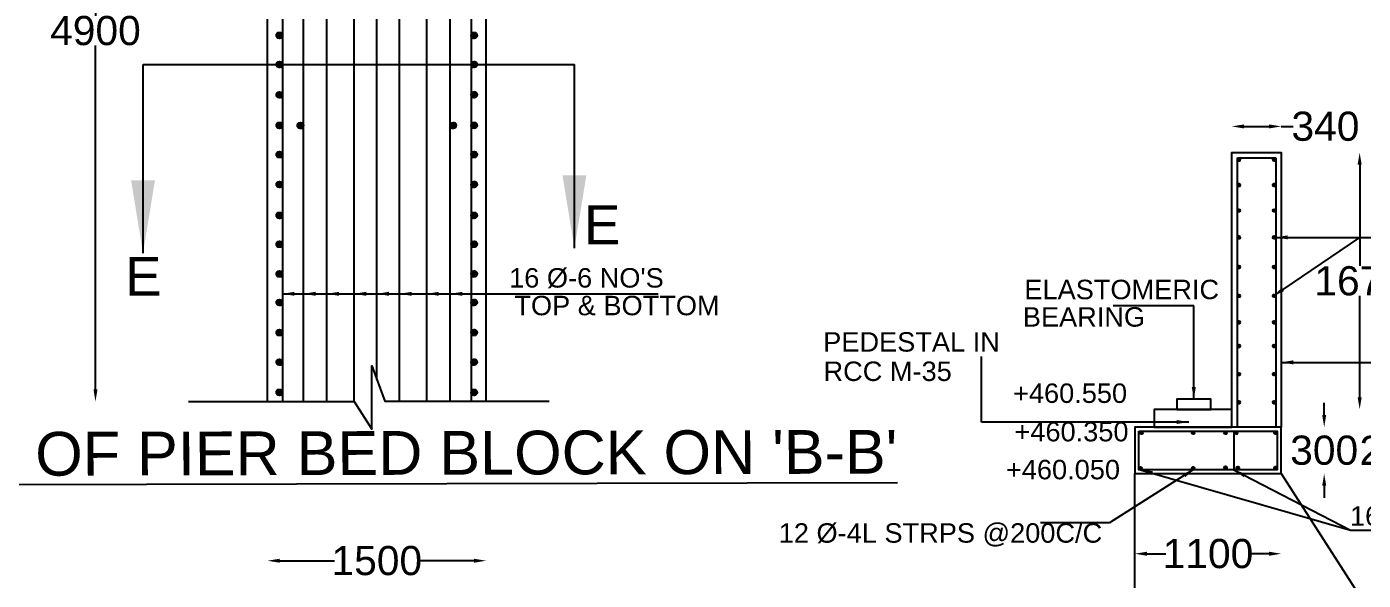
# Model space of a CAD drawing. Header units: inches. Extents: x 528254 to 544982, y -169119 to -158181.
# Drawn here: x 534061 to 536810, y -161015 to -159877 of the extents above; entities that cross this region are included whole.
import ezdxf

# ---------------------------------------------------------------- set-up
doc = ezdxf.new("R2010")
doc.units = ezdxf.units.IN
doc.header["$MEASUREMENT"] = 0
for name, color, linetype in [('DIMENSION', 7, 'Continuous'), ('DRAWING', 7, 'Continuous'), ('TEXT', 7, 'Continuous')]:
    doc.layers.add(name, color=color, linetype=linetype)
doc.styles.get("Standard").update_dxf_attribs({"font": 'arial.ttf', "height": 60})
doc.dimstyles.new('ST100', dxfattribs={"dimtxt": 100, "dimasz": 25, "dimexe": 0, "dimexo": 300, "dimgap": 0.09, "dimtad": 0, "dimtih": 1, "dimtoh": 1, "dimdec": 0, "dimzin": 0, "dimdsep": 46, "dimtxsty": 'Standard', "dimcen": 0, "dimse1": 1, "dimse2": 1, "dimadec": 0, "dimazin": 0, "dimtfac": 1, "dimtdec": 0, "dimtofl": 0, "dimtmove": 0, "dimatfit": 3, "dimfxl": 2000, "dimtolj": 1, "dimtzin": 0, "dimarcsym": 0})

# ---------------------------------------------------------------- blocks, each defined once
blk = doc.blocks.new('*D91')
at = {"layer": 'Defpoints', "color": 0, "ltscale": 0.4, "transparency": 16777216}
for p in [(534556.2, -160445.3), (535005.8, -160445.3), (535005.8, -160975.2)]:
    blk.add_point(p, dxfattribs=at)
at = {"layer": 'DIMENSION', "color": 0, "lineweight": -2, "ltscale": 0.4, "transparency": 16777216}
for p, q in [((534581.2, -160975.2), (534694.2, -160975.2)), ((534980.8, -160975.2), (534867.8, -160975.2))]:
    blk.add_line(p, q, dxfattribs=at)
at = {"layer": 'DIMENSION', "color": 0, "ltscale": 0.4, "transparency": 16777216}
for points in [[(534581.2, -160971), (534581.2, -160979.3), (534556.2, -160975.2)], [(534980.8, -160971), (534980.8, -160979.3), (535005.8, -160975.2)]]:
    blk.add_solid(points, dxfattribs=at)
at = {"layer": 'DIMENSION', "color": 0, "ltscale": 0.4, "transparency": 16777216, "insert": (534781, -160975.2), "char_height": 60, "attachment_point": 5}
blk.add_mtext('\\A1;1500', dxfattribs=at)
blk = doc.blocks.new('*D96')
at = {"layer": 'Defpoints', "color": 0, "ltscale": 0.4, "transparency": 16777216}
for p in [(534556.2, -159122.6), (534202.3, -160647.6), (534563.8, -160647.6)]:
    blk.add_point(p, dxfattribs=at)
at = {"layer": 'DIMENSION', "color": 0, "lineweight": -2, "ltscale": 0.4, "transparency": 16777216}
for p, q in [((534202.3, -159147.6), (534202.3, -159854.4)), ((534202.3, -160622.6), (534202.3, -159915.8))]:
    blk.add_line(p, q, dxfattribs=at)
at = {"layer": 'DIMENSION', "color": 0, "ltscale": 0.4, "transparency": 16777216}
for points in [[(534198.2, -159147.6), (534206.5, -159147.6), (534202.3, -159122.6)], [(534198.2, -160622.6), (534206.5, -160622.6), (534202.3, -160647.6)]]:
    blk.add_solid(points, dxfattribs=at)
at = {"layer": 'DIMENSION', "color": 0, "ltscale": 0.4, "transparency": 16777216, "insert": (534202.3, -159885.1), "char_height": 60, "attachment_point": 5}
blk.add_mtext('\\A1;4900', dxfattribs=at)
blk = doc.blocks.new('*D98')
at = {"layer": 'Defpoints', "color": 0, "ltscale": 0.4, "transparency": 16777216}
for p in [(536340.4, -160796.1), (536641.2, -160796.1), (536641.2, -160960.8)]:
    blk.add_point(p, dxfattribs=at)
at = {"layer": 'DIMENSION', "color": 0, "lineweight": -2, "ltscale": 0.4, "transparency": 16777216}
for p, q in [((536365.4, -160960.8), (536404, -160960.8)), ((536616.2, -160960.8), (536577.5, -160960.8))]:
    blk.add_line(p, q, dxfattribs=at)
at = {"layer": 'DIMENSION', "color": 0, "ltscale": 0.4, "transparency": 16777216}
for points in [[(536365.4, -160956.6), (536365.4, -160965), (536340.4, -160960.8)], [(536616.2, -160956.6), (536616.2, -160965), (536641.2, -160960.8)]]:
    blk.add_solid(points, dxfattribs=at)
at = {"layer": 'DIMENSION', "color": 0, "ltscale": 0.4, "transparency": 16777216, "insert": (536490.8, -160960.8), "char_height": 60, "attachment_point": 5}
blk.add_mtext('\\A1;1100', dxfattribs=at)
blk = doc.blocks.new('*D99')
at = {"layer": 'Defpoints', "color": 0, "ltscale": 0.4, "transparency": 16777216}
for p in [(536641.2, -160700.4), (536641.1, -160796.1), (536729.8, -160796.1)]:
    blk.add_point(p, dxfattribs=at)
at = {"layer": 'DIMENSION', "color": 0, "lineweight": -2, "ltscale": 0.4, "transparency": 16777216}
for p, q in [((536729.8, -160675.4), (536729.8, -160650.4)), ((536729.8, -160821.1), (536729.8, -160846.1))]:
    blk.add_line(p, q, dxfattribs=at)
at = {"layer": 'DIMENSION', "color": 0, "ltscale": 0.4, "transparency": 16777216}
for points in [[(536725.7, -160675.4), (536734, -160675.4), (536729.8, -160700.4)], [(536725.7, -160821.1), (536734, -160821.1), (536729.8, -160796.1)]]:
    blk.add_solid(points, dxfattribs=at)
at = {"layer": 'DIMENSION', "color": 0, "ltscale": 0.4, "transparency": 16777216, "insert": (536729.8, -160748.2), "char_height": 60, "attachment_point": 5}
blk.add_mtext('\\A1;300', dxfattribs=at)
blk = doc.blocks.new('*D100')
at = {"layer": 'Defpoints', "color": 0, "ltscale": 0.4, "transparency": 16777216}
for p in [(536633.3, -160709), (536633.3, -160788.2), (536872.4, -160788.2)]:
    blk.add_point(p, dxfattribs=at)
at = {"layer": 'DIMENSION', "color": 0, "lineweight": -2, "ltscale": 0.4, "transparency": 16777216}
for p, q in [((536872.4, -160684), (536872.4, -160659)), ((536872.4, -160813.2), (536872.4, -160838.2))]:
    blk.add_line(p, q, dxfattribs=at)
at = {"layer": 'DIMENSION', "color": 0, "ltscale": 0.4, "transparency": 16777216}
for points in [[(536868.2, -160684), (536876.5, -160684), (536872.4, -160709)], [(536868.2, -160813.2), (536876.5, -160813.2), (536872.4, -160788.2)]]:
    blk.add_solid(points, dxfattribs=at)
at = {"layer": 'DIMENSION', "color": 0, "ltscale": 0.4, "transparency": 16777216, "insert": (536872.4, -160748.6), "char_height": 60, "attachment_point": 5}
blk.add_mtext('\\A1;200', dxfattribs=at)
blk = doc.blocks.new('*D101')
at = {"layer": 'Defpoints', "color": 0, "ltscale": 0.4, "transparency": 16777216}
for p in [(536540, -160135.6), (536802.8, -160135.6), (536540, -160663.9)]:
    blk.add_point(p, dxfattribs=at)
at = {"layer": 'DIMENSION', "color": 0, "lineweight": -2, "ltscale": 0.4, "transparency": 16777216}
for p, q in [((536802.8, -160160.6), (536802.8, -160369)), ((536802.8, -160638.9), (536802.8, -160430.5))]:
    blk.add_line(p, q, dxfattribs=at)
at = {"layer": 'DIMENSION', "color": 0, "ltscale": 0.4, "transparency": 16777216}
for points in [[(536798.6, -160160.6), (536806.9, -160160.6), (536802.8, -160135.6)], [(536798.6, -160638.9), (536806.9, -160638.9), (536802.8, -160663.9)]]:
    blk.add_solid(points, dxfattribs=at)
at = {"layer": 'DIMENSION', "color": 0, "ltscale": 0.4, "transparency": 16777216, "insert": (536802.8, -160399.8), "char_height": 60, "attachment_point": 5}
blk.add_mtext('\\A1;1675', dxfattribs=at)
blk = doc.blocks.new('*D125')
at = {"layer": 'Defpoints', "color": 0, "ltscale": 0.4, "transparency": 16777216}
for p in [(536641.2, -160081.9), (536540, -160135.6), (536641.2, -160135.6)]:
    blk.add_point(p, dxfattribs=at)
at = {"layer": 'DIMENSION', "color": 0, "lineweight": -2, "ltscale": 0.4, "transparency": 16777216}
for p, q in [((536565, -160081.9), (536616.2, -160081.9)), ((536641.2, -160081.9), (536666.2, -160081.9))]:
    blk.add_line(p, q, dxfattribs=at)
at = {"layer": 'DIMENSION', "color": 0, "ltscale": 0.4, "transparency": 16777216}
for points in [[(536565, -160077.8), (536565, -160086.1), (536540, -160081.9)], [(536616.2, -160077.8), (536616.2, -160086.1), (536641.2, -160081.9)]]:
    blk.add_solid(points, dxfattribs=at)
at = {"layer": 'DIMENSION', "color": 0, "ltscale": 0.4, "transparency": 16777216, "insert": (536732.4, -160081.9), "char_height": 60, "attachment_point": 5}
blk.add_mtext('\\A1;340', dxfattribs=at)

msp = doc.modelspace()

# ---------------------------------------------------------------- hatches: boundary and pattern name
at = {"layer": 'DRAWING', "ltscale": 0.4}
h = msp.add_hatch(dxfattribs=at)
h.set_pattern_fill('ANSI31', color=256, scale=0.790864, style=0)
h.set_pattern_definition([(45, (113428.30607, -31220.49385), (-0.069903148846, 0.069903148846), [])])
h.paths.add_polyline_path([(534586.8, -159895.9), (534586.8, -159893.5, 0.90895), (534574.6, -159894.7, 0.90895)])
h = msp.add_hatch(dxfattribs=at)
h.set_pattern_fill('ANSI31', color=256, scale=0.790864, style=0)
h.set_pattern_definition([(135, (956133.68772, -31220.49385), (0.069903148846, 0.069903148846), [])])
h.paths.add_polyline_path([(534975.2, -159895.9), (534975.2, -159893.5, -0.90895), (534987.4, -159894.7, -0.90895)])
h = msp.add_hatch(dxfattribs=at)
h.set_pattern_fill('ANSI31', color=256, scale=0.790864, style=0)
h.set_pattern_definition([(45, (113428.30607, -31280.47003), (-0.069903148846, 0.069903148846), [])])
h.paths.add_polyline_path([(534586.8, -159955.8), (534586.8, -159953.5, 0.90895), (534574.6, -159954.7, 0.90895)])
h = msp.add_hatch(dxfattribs=at)
h.set_pattern_fill('ANSI31', color=256, scale=0.790864, style=0)
h.set_pattern_definition([(135, (956133.68772, -31280.47003), (0.069903148846, 0.069903148846), [])])
h.paths.add_polyline_path([(534975.2, -159955.8), (534975.2, -159953.5, -0.90895), (534987.4, -159954.7, -0.90895)])
h = msp.add_hatch(dxfattribs=at)
h.set_pattern_fill('ANSI31', color=256, scale=0.790864, style=0)
h.set_pattern_definition([(45, (113428.30607, -31342.77464), (-0.069903148846, 0.069903148846), [])])
h.paths.add_polyline_path([(534586.8, -160018.2), (534586.8, -160015.8, 0.90895), (534574.6, -160017, 0.90895)])
h = msp.add_hatch(dxfattribs=at)
h.set_pattern_fill('ANSI31', color=256, scale=0.790864, style=0)
h.set_pattern_definition([(135, (956133.68772, -31342.77464), (0.069903148846, 0.069903148846), [])])
h.paths.add_polyline_path([(534975.2, -160018.2), (534975.2, -160015.8, -0.90895), (534987.4, -160017, -0.90895)])
h = msp.add_hatch(dxfattribs=at)
h.set_pattern_fill('ANSI31', color=256, scale=0.790864, style=0)
h.set_pattern_definition([(45, (113428.30607, -31405.60697), (-0.069903148846, 0.069903148846), [])])
h.paths.add_polyline_path([(534586.8, -160081), (534586.8, -160078.6, 0.90895), (534574.6, -160079.8, 0.90895)])
h = msp.add_hatch(dxfattribs=at)
h.set_pattern_fill('ANSI31', color=256, scale=0.790864, style=0)
h.set_pattern_definition([(45, (113471.39281, -31405.93225), (-0.069903148846, 0.069903148846), [])])
h.paths.add_polyline_path([(534629.9, -160081.3), (534629.9, -160079, 0.90895), (534617.6, -160080.1, 0.90895)])
h = msp.add_hatch(dxfattribs=at)
h.set_pattern_fill('ANSI31', color=256, scale=0.790864, style=0)
h.set_pattern_definition([(135, (956090.60099, -31405.93225), (0.069903148846, 0.069903148846), [])])
h.paths.add_polyline_path([(534932.1, -160081.3), (534932.1, -160079, -0.90895), (534944.4, -160080.1, -0.90895)])
h = msp.add_hatch(dxfattribs=at)
h.set_pattern_fill('ANSI31', color=256, scale=0.790864, style=0)
h.set_pattern_definition([(135, (956133.68772, -31405.60697), (0.069903148846, 0.069903148846), [])])
h.paths.add_polyline_path([(534975.2, -160081), (534975.2, -160078.6, -0.90895), (534987.4, -160079.8, -0.90895)])
h = msp.add_hatch(dxfattribs=at)
h.set_pattern_fill('ANSI31', color=256, scale=0.790864, style=0)
h.set_pattern_definition([(45, (113428.30607, -31465.71142), (-0.069903148846, 0.069903148846), [])])
h.paths.add_polyline_path([(534586.8, -160141.1), (534586.8, -160138.8, 0.90895), (534574.6, -160139.9, 0.90895)])
h = msp.add_hatch(dxfattribs=at)
h.set_pattern_fill('ANSI31', color=256, scale=0.790864, style=0)
h.set_pattern_definition([(135, (956133.68772, -31465.71142), (0.069903148846, 0.069903148846), [])])
h.paths.add_polyline_path([(534975.2, -160141.1), (534975.2, -160138.8, -0.90895), (534987.4, -160139.9, -0.90895)])
h = msp.add_hatch(dxfattribs=at)
h.set_pattern_fill('ANSI31', color=256, style=0)
h.set_pattern_definition([(45, (0, 0), (-0.088388347648, 0.088388347648), [])])
h.paths.add_polyline_path([(536557.2, -160150.3, 1), (536551.2, -160150.3, 1)])
h = msp.add_hatch(dxfattribs=at)
h.set_pattern_fill('ANSI31', color=256, style=0)
h.set_pattern_definition([(45, (72.82529, 0), (-0.088388347648, 0.088388347648), [])])
h.paths.add_polyline_path([(536630, -160150.3, 1), (536624, -160150.3, 1)])
h = msp.add_hatch(dxfattribs=at)
h.set_pattern_fill('ANSI31', color=256, scale=0.790864, style=0)
h.set_pattern_definition([(45, (113428.30607, -31527.04964), (-0.069903148846, 0.069903148846), [])])
h.paths.add_polyline_path([(534586.8, -160202.4), (534586.8, -160200.1, 0.90895), (534574.6, -160201.3, 0.90895)])
h = msp.add_hatch(dxfattribs=at)
h.set_pattern_fill('ANSI31', color=256, scale=0.790864, style=0)
h.set_pattern_definition([(135, (956133.68772, -31527.04964), (0.069903148846, 0.069903148846), [])])
h.paths.add_polyline_path([(534975.2, -160202.4), (534975.2, -160200.1, -0.90895), (534987.4, -160201.3, -0.90895)])
h = msp.add_hatch(dxfattribs=at)
h.set_pattern_fill('ANSI31', color=256, style=0)
h.set_pattern_definition([(45, (-0.04296, -52.25721), (-0.088388347648, 0.088388347648), [])])
h.paths.add_polyline_path([(536557.2, -160202.5, 1), (536551.2, -160202.5, 1)])
h = msp.add_hatch(dxfattribs=at)
h.set_pattern_fill('ANSI31', color=256, style=0)
h.set_pattern_definition([(45, (72.78233, -52.25721), (-0.088388347648, 0.088388347648), [])])
h.paths.add_polyline_path([(536630, -160202.5, 1), (536624, -160202.5, 1)])
h = msp.add_hatch(dxfattribs=at)
h.set_pattern_fill('ANSI31', color=256, style=0)
h.set_pattern_definition([(45, (-0.04296, -104.62943), (-0.088388347648, 0.088388347648), [])])
h.paths.add_polyline_path([(536557.2, -160254.9, 1), (536551.2, -160254.9, 1)])
h = msp.add_hatch(dxfattribs=at)
h.set_pattern_fill('ANSI31', color=256, style=0)
h.set_pattern_definition([(45, (72.78233, -104.62943), (-0.088388347648, 0.088388347648), [])])
h.paths.add_polyline_path([(536630, -160254.9, 1), (536624, -160254.9, 1)])
h = msp.add_hatch(dxfattribs=at)
h.set_pattern_fill('ANSI31', color=256, scale=0.790864, style=0)
h.set_pattern_definition([(45, (113428.30607, -31590.72739), (-0.069903148846, 0.069903148846), [])])
h.paths.add_polyline_path([(534586.8, -160266.1), (534586.8, -160263.8, 0.90895), (534574.6, -160264.9, 0.90895)])
h = msp.add_hatch(dxfattribs=at)
h.set_pattern_fill('ANSI31', color=256, scale=0.790864, style=0)
h.set_pattern_definition([(135, (956133.68772, -31590.72739), (0.069903148846, 0.069903148846), [])])
h.paths.add_polyline_path([(534975.2, -160266.1), (534975.2, -160263.8, -0.90895), (534987.4, -160264.9, -0.90895)])
h = msp.add_hatch(dxfattribs=at)
h.set_pattern_fill('ANSI31', color=256, style=0)
h.set_pattern_definition([(45, (-0.04296, -159.78582), (-0.088388347648, 0.088388347648), [])])
h.paths.add_polyline_path([(536557.2, -160310.1, 1), (536551.2, -160310.1, 1)])
h = msp.add_hatch(dxfattribs=at)
h.set_pattern_fill('ANSI31', color=256, style=0)
h.set_pattern_definition([(45, (72.78233, -159.78582), (-0.088388347648, 0.088388347648), [])])
h.paths.add_polyline_path([(536630, -160310.1, 1), (536624, -160310.1, 1)])
h = msp.add_hatch(dxfattribs=at)
h.set_pattern_fill('ANSI31', color=256, scale=0.790864, style=0)
h.set_pattern_definition([(45, (113428.30607, -31650.12254), (-0.069903148846, 0.069903148846), [])])
h.paths.add_polyline_path([(534586.8, -160325.5), (534586.8, -160323.2, 0.90895), (534574.6, -160324.3, 0.90895)])
h = msp.add_hatch(dxfattribs=at)
h.set_pattern_fill('ANSI31', color=256, scale=0.790864, style=0)
h.set_pattern_definition([(135, (956133.68772, -31650.12254), (0.069903148846, 0.069903148846), [])])
h.paths.add_polyline_path([(534975.2, -160325.5), (534975.2, -160323.2, -0.90895), (534987.4, -160324.3, -0.90895)])
h = msp.add_hatch(dxfattribs=at)
h.set_pattern_fill('ANSI31', color=256, scale=0.790864, style=0)
h.set_pattern_definition([(45, (113428.30607, -31711.20123), (-0.069903148846, 0.069903148846), [])])
h.paths.add_polyline_path([(534586.8, -160386.6), (534586.8, -160384.2, 0.90895), (534574.6, -160385.4, 0.90895)])
h = msp.add_hatch(dxfattribs=at)
h.set_pattern_fill('ANSI31', color=256, scale=0.790864, style=0)
h.set_pattern_definition([(135, (956133.68772, -31711.20123), (0.069903148846, 0.069903148846), [])])
h.paths.add_polyline_path([(534975.2, -160386.6), (534975.2, -160384.2, -0.90895), (534987.4, -160385.4, -0.90895)])
h = msp.add_hatch(dxfattribs=at)
h.set_pattern_fill('ANSI31', color=256, style=0)
h.set_pattern_definition([(45, (-0.04296, -220.61527), (-0.088388347648, 0.088388347648), [])])
h.paths.add_polyline_path([(536557.2, -160370.9, 1), (536551.2, -160370.9, 1)])
h = msp.add_hatch(dxfattribs=at)
h.set_pattern_fill('ANSI31', color=256, style=0)
h.set_pattern_definition([(45, (72.78233, -220.61527), (-0.088388347648, 0.088388347648), [])])
h.paths.add_polyline_path([(536630, -160370.9, 1), (536624, -160370.9, 1)])
h = msp.add_hatch(dxfattribs=at)
h.set_pattern_fill('ANSI31', color=256, scale=0.790864, style=0)
h.set_pattern_definition([(45, (113428.30607, -31769.82375), (-0.069903148846, 0.069903148846), [])])
h.paths.add_polyline_path([(534586.8, -160445.2), (534586.8, -160442.9, 0.90895), (534574.6, -160444, 0.90895)])
h = msp.add_hatch(dxfattribs=at)
h.set_pattern_fill('ANSI31', color=256, scale=0.790864, style=0)
h.set_pattern_definition([(135, (956133.68772, -31769.82375), (0.069903148846, 0.069903148846), [])])
h.paths.add_polyline_path([(534975.2, -160445.2), (534975.2, -160442.9, -0.90895), (534987.4, -160444, -0.90895)])
h = msp.add_hatch(dxfattribs=at)
h.set_pattern_fill('ANSI31', color=256, style=0)
h.set_pattern_definition([(45, (-0.04296, -280.00257), (-0.088388347648, 0.088388347648), [])])
h.paths.add_polyline_path([(536557.2, -160430.3, 1), (536551.2, -160430.3, 1)])
h = msp.add_hatch(dxfattribs=at)
h.set_pattern_fill('ANSI31', color=256, style=0)
h.set_pattern_definition([(45, (72.78233, -280.00257), (-0.088388347648, 0.088388347648), [])])
h.paths.add_polyline_path([(536630, -160430.3, 1), (536624, -160430.3, 1)])
h = msp.add_hatch(dxfattribs=at)
h.set_pattern_fill('ANSI31', color=256, scale=0.790864, style=0)
h.set_pattern_definition([(45, (113428.30607, -31831.77087), (-0.069903148846, 0.069903148846), [])])
h.paths.add_polyline_path([(534586.8, -160507.1), (534586.8, -160504.8, 0.90895), (534574.6, -160506, 0.90895)])
h = msp.add_hatch(dxfattribs=at)
h.set_pattern_fill('ANSI31', color=256, scale=0.790864, style=0)
h.set_pattern_definition([(135, (956133.68772, -31831.77087), (0.069903148846, 0.069903148846), [])])
h.paths.add_polyline_path([(534975.2, -160507.1), (534975.2, -160504.8, -0.90895), (534987.4, -160506, -0.90895)])
h = msp.add_hatch(dxfattribs=at)
h.set_pattern_fill('ANSI31', color=256, style=0)
h.set_pattern_definition([(45, (-0.04296, -334.38363), (-0.088388347648, 0.088388347648), [])])
h.paths.add_polyline_path([(536557.2, -160484.7, 1), (536551.2, -160484.7, 1)])
h = msp.add_hatch(dxfattribs=at)
h.set_pattern_fill('ANSI31', color=256, style=0)
h.set_pattern_definition([(45, (72.78233, -334.38363), (-0.088388347648, 0.088388347648), [])])
h.paths.add_polyline_path([(536630, -160484.7, 1), (536624, -160484.7, 1)])
h = msp.add_hatch(dxfattribs=at)
h.set_pattern_fill('ANSI31', color=256, style=0)
h.set_pattern_definition([(45, (-0.04296, -383.13465), (-0.088388347648, 0.088388347648), [])])
h.paths.add_polyline_path([(536557.2, -160533.4, 1), (536551.2, -160533.4, 1)])
h = msp.add_hatch(dxfattribs=at)
h.set_pattern_fill('ANSI31', color=256, style=0)
h.set_pattern_definition([(45, (72.78233, -383.13465), (-0.088388347648, 0.088388347648), [])])
h.paths.add_polyline_path([(536630, -160533.4, 1), (536624, -160533.4, 1)])
h = msp.add_hatch(dxfattribs=at)
h.set_pattern_fill('ANSI31', color=256, scale=0.790864, style=0)
h.set_pattern_definition([(45, (113428.30607, -31892.52454), (-0.069903148846, 0.069903148846), [])])
h.paths.add_polyline_path([(534586.8, -160567.9), (534586.8, -160565.6, 0.90895), (534574.6, -160566.7, 0.90895)])
h = msp.add_hatch(dxfattribs=at)
h.set_pattern_fill('ANSI31', color=256, scale=0.790864, style=0)
h.set_pattern_definition([(135, (956133.68772, -31892.52454), (0.069903148846, 0.069903148846), [])])
h.paths.add_polyline_path([(534975.2, -160567.9), (534975.2, -160565.6, -0.90895), (534987.4, -160566.7, -0.90895)])
h = msp.add_hatch(dxfattribs=at)
h.set_pattern_fill('ANSI31', color=256, style=0)
h.set_pattern_definition([(45, (-0.04296, -441.19238), (-0.088388347648, 0.088388347648), [])])
h.paths.add_polyline_path([(536557.2, -160591.5, 1), (536551.2, -160591.5, 1)])
h = msp.add_hatch(dxfattribs=at)
h.set_pattern_fill('ANSI31', color=256, style=0)
h.set_pattern_definition([(45, (72.78233, -441.19238), (-0.088388347648, 0.088388347648), [])])
h.paths.add_polyline_path([(536630, -160591.5, 1), (536624, -160591.5, 1)])
h = msp.add_hatch(dxfattribs=at)
h.set_pattern_fill('ANSI31', color=256, scale=0.790864, style=0)
h.set_pattern_definition([(45, (113428.30607, -31954.7163), (-0.069903148846, 0.069903148846), [])])
h.paths.add_polyline_path([(534586.8, -160630.1), (534586.8, -160627.8, 0.90895), (534574.6, -160628.9, 0.90895)])
h = msp.add_hatch(dxfattribs=at)
h.set_pattern_fill('ANSI31', color=256, scale=0.790864, style=0)
h.set_pattern_definition([(135, (956133.68772, -31954.7163), (0.069903148846, 0.069903148846), [])])
h.paths.add_polyline_path([(534975.2, -160630.1), (534975.2, -160627.8, -0.90895), (534987.4, -160628.9, -0.90895)])
h = msp.add_hatch(dxfattribs=at)
h.set_pattern_fill('ANSI31', color=256, style=0)
h.set_pattern_definition([(45, (-0.04296, -499.01494), (-0.088388347648, 0.088388347648), [])])
h.paths.add_polyline_path([(536557.2, -160649.3, 1), (536551.2, -160649.3, 1)])
h = msp.add_hatch(dxfattribs=at)
h.set_pattern_fill('ANSI31', color=256, style=0)
h.set_pattern_definition([(45, (72.78233, -499.01494), (-0.088388347648, 0.088388347648), [])])
h.paths.add_polyline_path([(536630, -160649.3, 1), (536624, -160649.3, 1)])
h = msp.add_hatch(dxfattribs=at)
h.set_pattern_fill('ANSI31', color=256, style=0)
h.set_pattern_definition([(45, (-200.41184, -561.70544), (-0.088388347648, 0.088388347648), [])])
h.paths.add_polyline_path([(536356.8, -160712, 1), (536350.8, -160712, 1)])
h = msp.add_hatch(dxfattribs=at)
h.set_pattern_fill('ANSI31', color=256, style=0)
h.set_pattern_definition([(45, (-93.99753, -561.70544), (-0.088388347648, 0.088388347648), [])])
h.paths.add_polyline_path([(536463.2, -160712, 1), (536457.2, -160712, 1)])
h = msp.add_hatch(dxfattribs=at)
h.set_pattern_fill('ANSI31', color=256, style=0)
h.set_pattern_definition([(45, (-27.20446, -561.70544), (-0.088388347648, 0.088388347648), [])])
h.paths.add_polyline_path([(536530, -160712, 1), (536524, -160712, 1)])
h = msp.add_hatch(dxfattribs=at)
h.set_pattern_fill('ANSI31', color=256, style=0)
h.set_pattern_definition([(45, (-5.22902, -561.70544), (-0.088388347648, 0.088388347648), [])])
h.paths.add_polyline_path([(536552, -160712, 1), (536546, -160712, 1)])
h = msp.add_hatch(dxfattribs=at)
h.set_pattern_fill('ANSI31', color=256, style=0)
h.set_pattern_definition([(45, (75.15387, -561.70544), (-0.088388347648, 0.088388347648), [])])
h.paths.add_polyline_path([(536632.4, -160712, 1), (536626.4, -160712, 1)])
h = msp.add_hatch(dxfattribs=at)
h.set_pattern_fill('ANSI31', color=256, style=0)
h.set_pattern_definition([(45, (-202.13873, -634.75079), (-0.088388347648, 0.088388347648), [])])
h.paths.add_polyline_path([(536355.1, -160785, 1), (536349.1, -160785, 1)])
h = msp.add_hatch(dxfattribs=at)
h.set_pattern_fill('ANSI31', color=256, style=0)
h.set_pattern_definition([(45, (-93.99753, -635.03982), (-0.088388347648, 0.088388347648), [])])
h.paths.add_polyline_path([(536463.2, -160785.3, 1), (536457.2, -160785.3, 1)])
h = msp.add_hatch(dxfattribs=at)
h.set_pattern_fill('ANSI31', color=256, style=0)
h.set_pattern_definition([(45, (-27.4938, -633.5955), (-0.088388347648, 0.088388347648), [])])
h.paths.add_polyline_path([(536529.7, -160783.9, 1), (536523.7, -160783.9, 1)])
h = msp.add_hatch(dxfattribs=at)
h.set_pattern_fill('ANSI31', color=256, style=0)
h.set_pattern_definition([(45, (-2.04889, -633.88453), (-0.088388347648, 0.088388347648), [])])
h.paths.add_polyline_path([(536555.1, -160784.2, 1), (536549.1, -160784.2, 1)])
h = msp.add_hatch(dxfattribs=at)
h.set_pattern_fill('ANSI31', color=256, style=0)
h.set_pattern_definition([(45, (75.44255, -634.46204), (-0.088388347648, 0.088388347648), [])])
h.paths.add_polyline_path([(536632.6, -160784.7, 1), (536626.6, -160784.7, 1)])

# ---------------------------------------------------------------- linework, layer by layer
for p, q in [((536551.2, -160700.4), (536551.2, -160146.8)), ((536551.2, -160146.8), (536630, -160146.8)), ((536630, -160146.8), (536630, -160700.4))]:
    msp.add_line(p, q, dxfattribs=at)
for points in [[(534556.2, -160647.6), (534556.2, -159122.6)], [(534586.7, -159122.6), (534586.7, -160647.6)], [(534630, -160647.6), (534630, -159122.6)], [(534678.3, -160647.6), (534678.3, -159122.6)], [(534734.2, -160647.6), (534734.2, -159122.6)], [(534781, -160602.6), (534781, -159122.6)], [(534827.8, -160647.2), (534827.8, -159122.6)], [(534883.6, -160647.2), (534883.6, -159122.6)], [(534932, -160647.2), (534932, -159122.6)], [(534975.3, -159122.6), (534975.3, -160647.2)], [(535005.8, -160647.2), (535005.8, -159122.6)], [(534393.4, -160647.6), (534734.2, -160647.6), (534770.7, -160704.3), (534770.7, -160574.6), (534797.4, -160647.2), (535135.8, -160647.2)], [(536543.9, -160709), (536543.9, -160788.2)], [(536340.4, -161264.7), (536340.4, -160796.1), (536641.1, -160796.1), (536942.9, -161266)]]:
    msp.add_lwpolyline(points, dxfattribs=at)
for points in [[(536641.2, -160700.4), (536540, -160700.4), (536540, -160135.6), (536641.2, -160135.6)], [(536540, -160663.9), (536380.2, -160663.9), (536380.2, -160700.4), (536540, -160700.4)], [(536426.8, -160663.9), (536496.3, -160663.9), (536496.3, -160643.2), (536426.8, -160643.2)], [(536340.4, -160796.1), (536641.2, -160796.1), (536641.2, -160700.4), (536340.4, -160700.4)], [(536348.4, -160709), (536633.3, -160709), (536633.3, -160788.2), (536348.4, -160788.2)]]:
    msp.add_lwpolyline(points, close=True, dxfattribs=at)
for centre, radius in [((534580.7, -159894.7), 6.16), ((534981.3, -159894.7), 6.16), ((534580.7, -159954.7), 6.16), ((534981.3, -159954.7), 6.16), ((534580.7, -160017), 6.16), ((534981.3, -160017), 6.16), ((534580.7, -160079.8), 6.16), ((534623.8, -160080.1), 6.16), ((534938.2, -160080.1), 6.16), ((534981.3, -160079.8), 6.16), ((534580.7, -160139.9), 6.16), ((534981.3, -160139.9), 6.16), ((536554.2, -160150.3), 3), ((536627, -160150.3), 3), ((534580.7, -160201.3), 6.16), ((534981.3, -160201.3), 6.16), ((536554.2, -160202.5), 3), ((536627, -160202.5), 3), ((536554.2, -160254.9), 3), ((536627, -160254.9), 3), ((534580.7, -160264.9), 6.16), ((534981.3, -160264.9), 6.16), ((536554.2, -160310.1), 3), ((536627, -160310.1), 3), ((534580.7, -160324.3), 6.16), ((534981.3, -160324.3), 6.16), ((534580.7, -160385.4), 6.16), ((534981.3, -160385.4), 6.16), ((536554.2, -160370.9), 3), ((536627, -160370.9), 3), ((534580.7, -160444), 6.16), ((534981.3, -160444), 6.16), ((536554.2, -160430.3), 3), ((536627, -160430.3), 3), ((534580.7, -160506), 6.16), ((534981.3, -160506), 6.16), ((536554.2, -160484.7), 3), ((536627, -160484.7), 3), ((536554.2, -160533.4), 3), ((536627, -160533.4), 3), ((534580.7, -160566.7), 6.16), ((534981.3, -160566.7), 6.16), ((536554.2, -160591.5), 3), ((536627, -160591.5), 3), ((534580.7, -160628.9), 6.16), ((534981.3, -160628.9), 6.16), ((536554.2, -160649.3), 3), ((536627, -160649.3), 3), ((536353.8, -160712), 3), ((536460.2, -160712), 3), ((536527, -160712), 3), ((536549, -160712), 3), ((536629.4, -160712), 3), ((536352.1, -160785), 3), ((536460.2, -160785.3), 3), ((536526.7, -160783.9), 3), ((536552.1, -160784.2), 3), ((536629.6, -160784.7), 3)]:
    msp.add_circle(centre, radius, dxfattribs=at)

# ---------------------------------------------------------------- texts
at = {"layer": 'TEXT'}
for s, height, p in [('E', 80, (535207.3, -160324.2)), ('E', 80, (534263.6, -160430.3)), ("16 Ø-6 NO'S", 40, (535053.2, -160413.4)), ('ELASTOMERIC', 40, (536113.1, -160437.3)), ('TOP & BOTTOM', 40, (535064, -160470.3)), ('BEARING', 40, (536109.9, -160493.7)), ('PEDESTAL IN', 40, (535699.3, -160545.1)), ('RCC M-35', 40, (535699.9, -160605.5)), ('+460.550', 40, (536089.8, -160650.6)), ('+460.350', 40, (536092.7, -160729.7)), ('+460.050', 40, (536075.2, -160807.7)), ("16 Ø-5NO'S @ TOP & BOTTOM", 40, (536782.8, -160903.1)), ('12 Ø-4L STRPS @200C/C', 40, (535607.8, -160938.1))]:
    msp.add_text(s, height=height, dxfattribs=at).set_placement(p)
msp.add_text("%%USECTION OF PIER BED BLOCK ON 'B-B'", height=90, rotation=0.1412, dxfattribs=at).set_placement((533484.8, -160801.8))

# ---------------------------------------------------------------- dimensions: what is measured, and where the dimension line sits
at = {"layer": 'DIMENSION', "ltscale": 0.4}
for base, p1, p2, text, picture, middle in [((534202.3, -160647.6), (534556.2, -159122.6), (534563.8, -160647.6), '4900', '*D96', (534202.3, -159885.1)), ((536802.8, -160135.6), (536540, -160663.9), (536540, -160135.6), '1675', '*D101', (536802.8, -160399.8)), ((536872.4, -160788.2), (536633.3, -160709), (536633.3, -160788.2), '200', '*D100', (536872.4, -160748.6)), ((536729.8, -160796.1), (536641.2, -160700.4), (536641.1, -160796.1), '300', '*D99', (536729.8, -160748.2))]:
    dim = msp.add_linear_dim(base=base, p1=p1, p2=p2, angle=90, text=text, dimstyle='ST100', dxfattribs=at)
    dim.commit()
    dim.dimension.update_dxf_attribs({"geometry": picture, "text_midpoint": middle})
for base, p1, p2, text, picture, middle in [((536641.2, -160081.9), (536540, -160135.6), (536641.2, -160135.6), '340', '*D125', (536732.4, -160081.9)), ((536641.2, -160960.8), (536340.4, -160796.1), (536641.2, -160796.1), '1100', '*D98', (536490.8, -160960.8))]:
    dim = msp.add_linear_dim(base=base, p1=p1, p2=p2, text=text, dimstyle='ST100', dxfattribs=at)
    dim.commit()
    dim.dimension.update_dxf_attribs({"geometry": picture, "text_midpoint": middle})
dim = msp.add_linear_dim(base=(535005.8, -160975.2), p1=(534556.2, -160445.3), p2=(535005.8, -160445.3), text='1500', dimstyle='ST100', dxfattribs=at)
dim.commit()
dim.dimension.update_dxf_attribs({"geometry": '*D91', "text_midpoint": (534781, -160975.2), "dimtype": 160})

# ---------------------------------------------------------------- leaders
at = {"layer": 'DRAWING', "ltscale": 0.4}
for points in [[(534300.1, -160342.5), (534300.1, -159954.4), (535187.5, -159954.4)], [(535187.5, -160332.2), (535187.5, -159954.4)]]:
    msp.add_leader(points, dimstyle='ST100', override={"dimasz": 150, "dimgap": 0.09, "dimtad": 0}, dxfattribs=at)
at = {"layer": 'TEXT', "ltscale": 0.4}
for points in [[(536624.2, -160431.5), (536802.8, -160310.1)], [(536630, -160310.1), (536892.8, -160310.1)], [(534586.7, -160426.2), (534690.9, -160426.2)], [(534630, -160426.2), (534734.2, -160426.2)], [(534678.3, -160426.2), (534781, -160426.2)], [(534734.2, -160426.2), (534827.8, -160426.2)], [(534781, -160426.2), (534883.6, -160426.2)], [(534827.8, -160426.2), (534932, -160426.2)], [(534883.6, -160426.2), (534975.3, -160426.2)], [(534932, -160426.2), (535359.6, -160426.2)], [(536461.6, -160643.2), (536461.6, -160450.9), (536295.4, -160450.9)], [(536451.1, -160689.9), (536025, -160689.9), (536025, -160554.9)], [(536641.2, -160567.2), (536955.1, -160567.2)], [(536463, -160786.4), (536288.4, -160897.1), (536146, -160897.1)], [(536352.1, -160788), (536784.1, -160912.3)], [(536543.9, -160788.2), (536784.1, -160912.3), (536973, -160912.3)]]:
    msp.add_leader(points, dimstyle='ST100', override={"dimgap": 0.09, "dimtad": 0}, dxfattribs=at)

doc.saveas('drawing.dxf')
